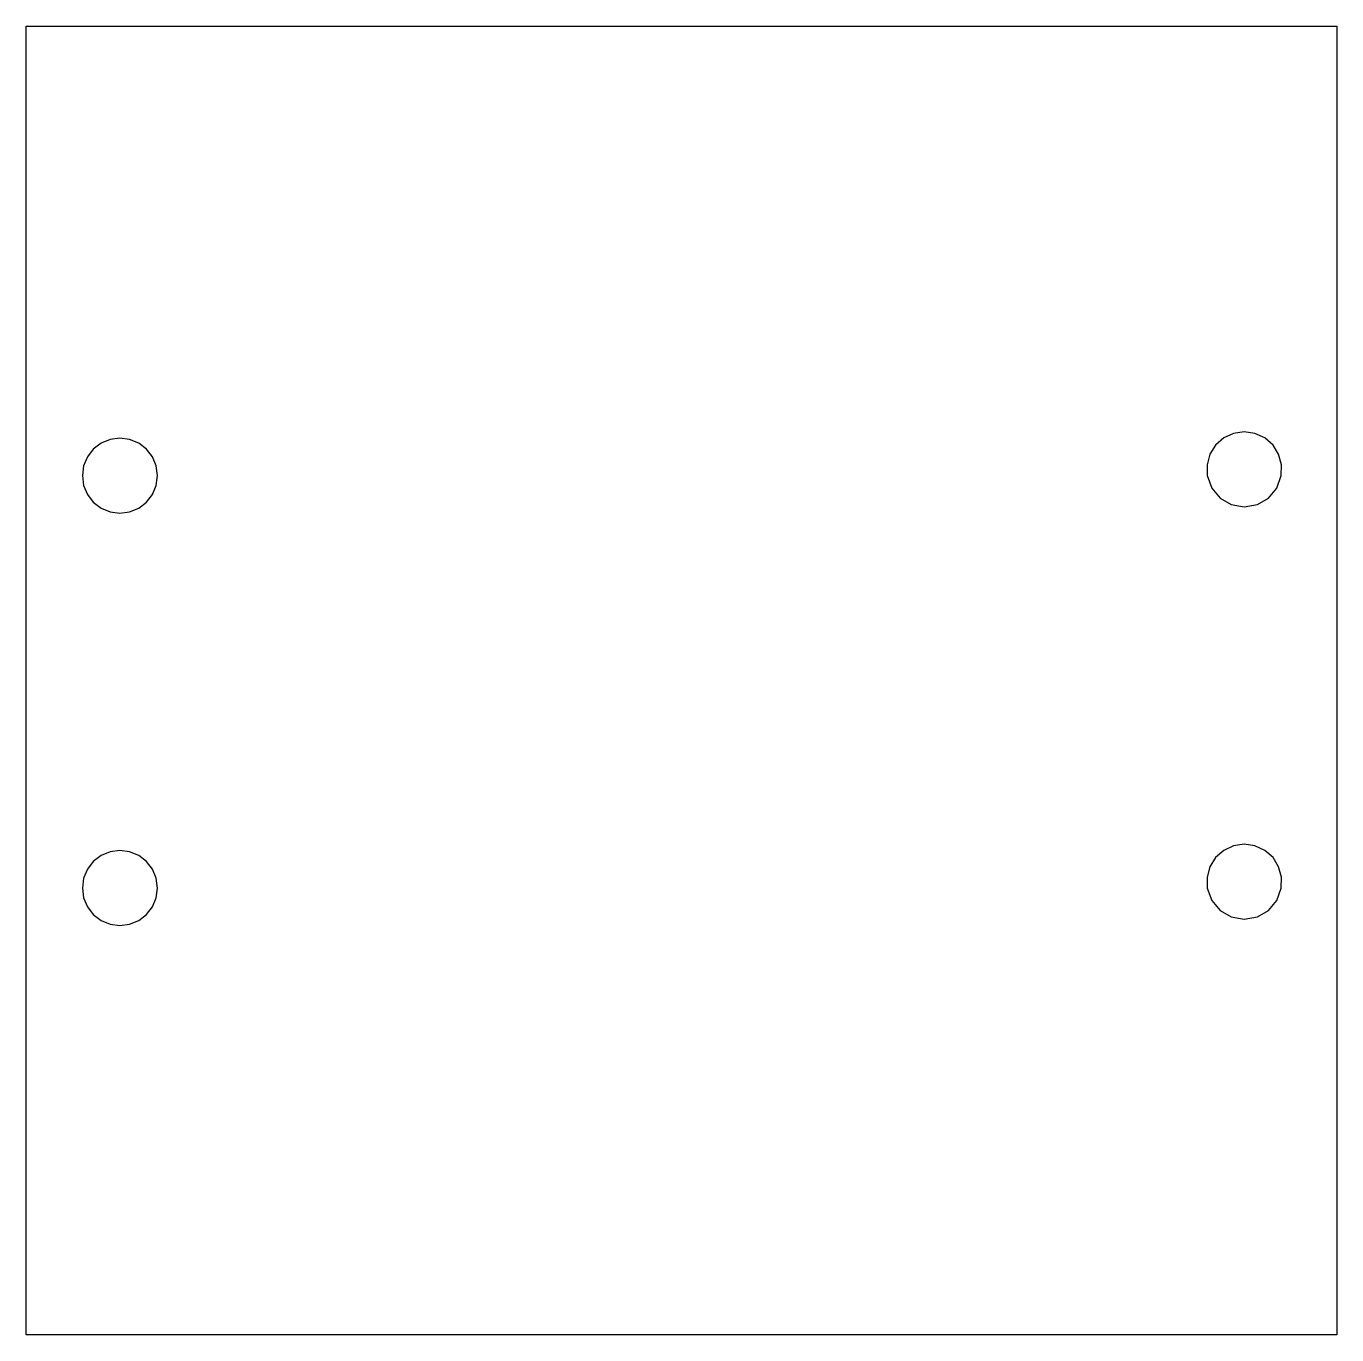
# Model space of a CAD drawing. Extents: x -1 to 140, y -156 to 141.
# Drawn here: x 0.4 to 140.3, y -156.4 to -16.7 of the extents above; entities outside this region: 2.
import ezdxf

# ---------------------------------------------------------------- set-up
doc = ezdxf.new("R2010")
doc.units = 0

msp = doc.modelspace()

# ---------------------------------------------------------------- linework, layer by layer
at = {"layer": 'Layer 1', "color": 4}
for p, q in [((0, 141.393333), (0, 138.571111)), ((0.846667, 140.828889), (-0.846667, 139.135556))]:
    msp.add_line(p, q, dxfattribs=at)
at = {"layer": 'silkscreen', "color": 4}
for p, q in [((0.3556, -156.351111), (0.3556, -16.651111)), ((0.3556, -16.651111), (140.264444, -16.651111)), ((140.264444, -16.651111), (140.264444, -156.351111)), ((129.252606, -60.114725), (128.191738, -60.605622)), ((130.386667, -59.951093), (129.252606, -60.114725)), ((131.520728, -60.114725), (130.386667, -59.951093)), ((132.581596, -60.605622), (131.520728, -60.114725)), ((8.353778, -61.158244), (7.517587, -61.801203)), ((9.328692, -60.755561), (8.353778, -61.158244)), ((10.357556, -60.621333), (9.328692, -60.755561)), ((11.386419, -60.755561), (10.357556, -60.621333)), ((12.361333, -61.158244), (11.386419, -60.755561)), ((13.197524, -61.801203), (12.361333, -61.158244)), ((127.31743, -61.381513), (126.713776, -62.355408)), ((128.191738, -60.605622), (127.31743, -61.381513)), ((133.455903, -61.381513), (132.581596, -60.605622)), ((134.059557, -62.355408), (133.455903, -61.381513)), ((6.886911, -62.625111), (6.488723, -63.583247)), ((7.517587, -61.801203), (6.886911, -62.625111)), ((13.8282, -62.625111), (13.197524, -61.801203)), ((14.226388, -63.583247), (13.8282, -62.625111)), ((126.713776, -62.355408), (126.410058, -63.460227)), ((134.363275, -63.460227), (134.059557, -62.355408)), ((6.488723, -63.583247), (6.35, -64.628889)), ((14.365111, -64.628889), (14.226388, -63.583247)), ((126.410058, -63.460227), (126.435556, -64.628889)), ((134.337778, -64.628889), (134.363275, -63.460227)), ((6.35, -64.628889), (6.488723, -65.674531)), ((6.488723, -65.674531), (6.886911, -66.632667)), ((13.8282, -66.632667), (14.226388, -65.674531)), ((14.226388, -65.674531), (14.365111, -64.628889)), ((14.365111, -64.628889), (14.365111, -64.628889)), ((126.435556, -64.628889), (126.915955, -65.96336)), ((133.857379, -65.96336), (134.337778, -64.628889)), ((134.337778, -64.628889), (134.337778, -64.628889)), ((6.886911, -66.632667), (7.517587, -67.456575)), ((13.197524, -67.456575), (13.8282, -66.632667)), ((126.915955, -65.96336), (127.800697, -67.020227)), ((127.800697, -67.020227), (128.990647, -67.715754)), ((131.782686, -67.715754), (132.972636, -67.020227)), ((132.972636, -67.020227), (133.857379, -65.96336)), ((7.517587, -67.456575), (8.353778, -68.099534)), ((8.353778, -68.099534), (9.328692, -68.502217)), ((9.328692, -68.502217), (10.357556, -68.636444)), ((10.357556, -68.636444), (11.386419, -68.502217)), ((11.386419, -68.502217), (12.361333, -68.099534)), ((12.361333, -68.099534), (13.197524, -67.456575)), ((128.990647, -67.715754), (130.386667, -67.966204)), ((130.386667, -67.966204), (131.782686, -67.715754)), ((9.328692, -104.782228), (8.353778, -105.184911)), ((10.357556, -104.648), (9.328692, -104.782228)), ((11.386419, -104.782228), (10.357556, -104.648)), ((12.361333, -105.184911), (11.386419, -104.782228)), ((128.191738, -104.632288), (127.31743, -105.408179)), ((129.252606, -104.141392), (128.191738, -104.632288)), ((130.386667, -103.977759), (129.252606, -104.141392)), ((131.520728, -104.141392), (130.386667, -103.977759)), ((132.581596, -104.632288), (131.520728, -104.141392)), ((133.455903, -105.408179), (132.581596, -104.632288)), ((7.517587, -105.82787), (6.886911, -106.651778)), ((8.353778, -105.184911), (7.517587, -105.82787)), ((13.197524, -105.82787), (12.361333, -105.184911)), ((13.8282, -106.651778), (13.197524, -105.82787)), ((127.31743, -105.408179), (126.713776, -106.382075)), ((134.059557, -106.382075), (133.455903, -105.408179)), ((6.488723, -107.609914), (6.35, -108.655556)), ((6.886911, -106.651778), (6.488723, -107.609914)), ((14.226388, -107.609913), (13.8282, -106.651778)), ((14.365111, -108.655555), (14.226388, -107.609913)), ((126.713776, -106.382075), (126.410058, -107.486894)), ((126.410058, -107.486894), (126.435556, -108.655556)), ((134.363275, -107.486894), (134.059557, -106.382075)), ((134.337778, -108.655556), (134.363275, -107.486894)), ((6.35, -108.655556), (6.488723, -109.701198)), ((14.226388, -109.701198), (14.365111, -108.655556)), ((14.365111, -108.655556), (14.365111, -108.655556)), ((126.435556, -108.655556), (126.915955, -109.990027)), ((133.857379, -109.990027), (134.337778, -108.655556)), ((134.337778, -108.655556), (134.337778, -108.655556)), ((6.488723, -109.701198), (6.886911, -110.659333)), ((13.8282, -110.659333), (14.226388, -109.701198)), ((126.915955, -109.990027), (127.800697, -111.046894)), ((132.972636, -111.046894), (133.857379, -109.990027)), ((6.886911, -110.659333), (7.517587, -111.483241)), ((7.517587, -111.483241), (8.353778, -112.1262)), ((12.361333, -112.1262), (13.197524, -111.483241)), ((13.197524, -111.483241), (13.8282, -110.659333)), ((127.800697, -111.046894), (128.990647, -111.74242)), ((128.990647, -111.74242), (130.386667, -111.99287)), ((130.386667, -111.99287), (131.782686, -111.74242)), ((131.782686, -111.74242), (132.972636, -111.046894)), ((8.353778, -112.1262), (9.328692, -112.528883)), ((9.328692, -112.528883), (10.357556, -112.663111)), ((10.357556, -112.663111), (11.386419, -112.528883)), ((11.386419, -112.528883), (12.361333, -112.1262)), ((140.264444, -156.351111), (0.3556, -156.351111))]:
    msp.add_line(p, q, dxfattribs=at)

doc.saveas('drawing.dxf')
